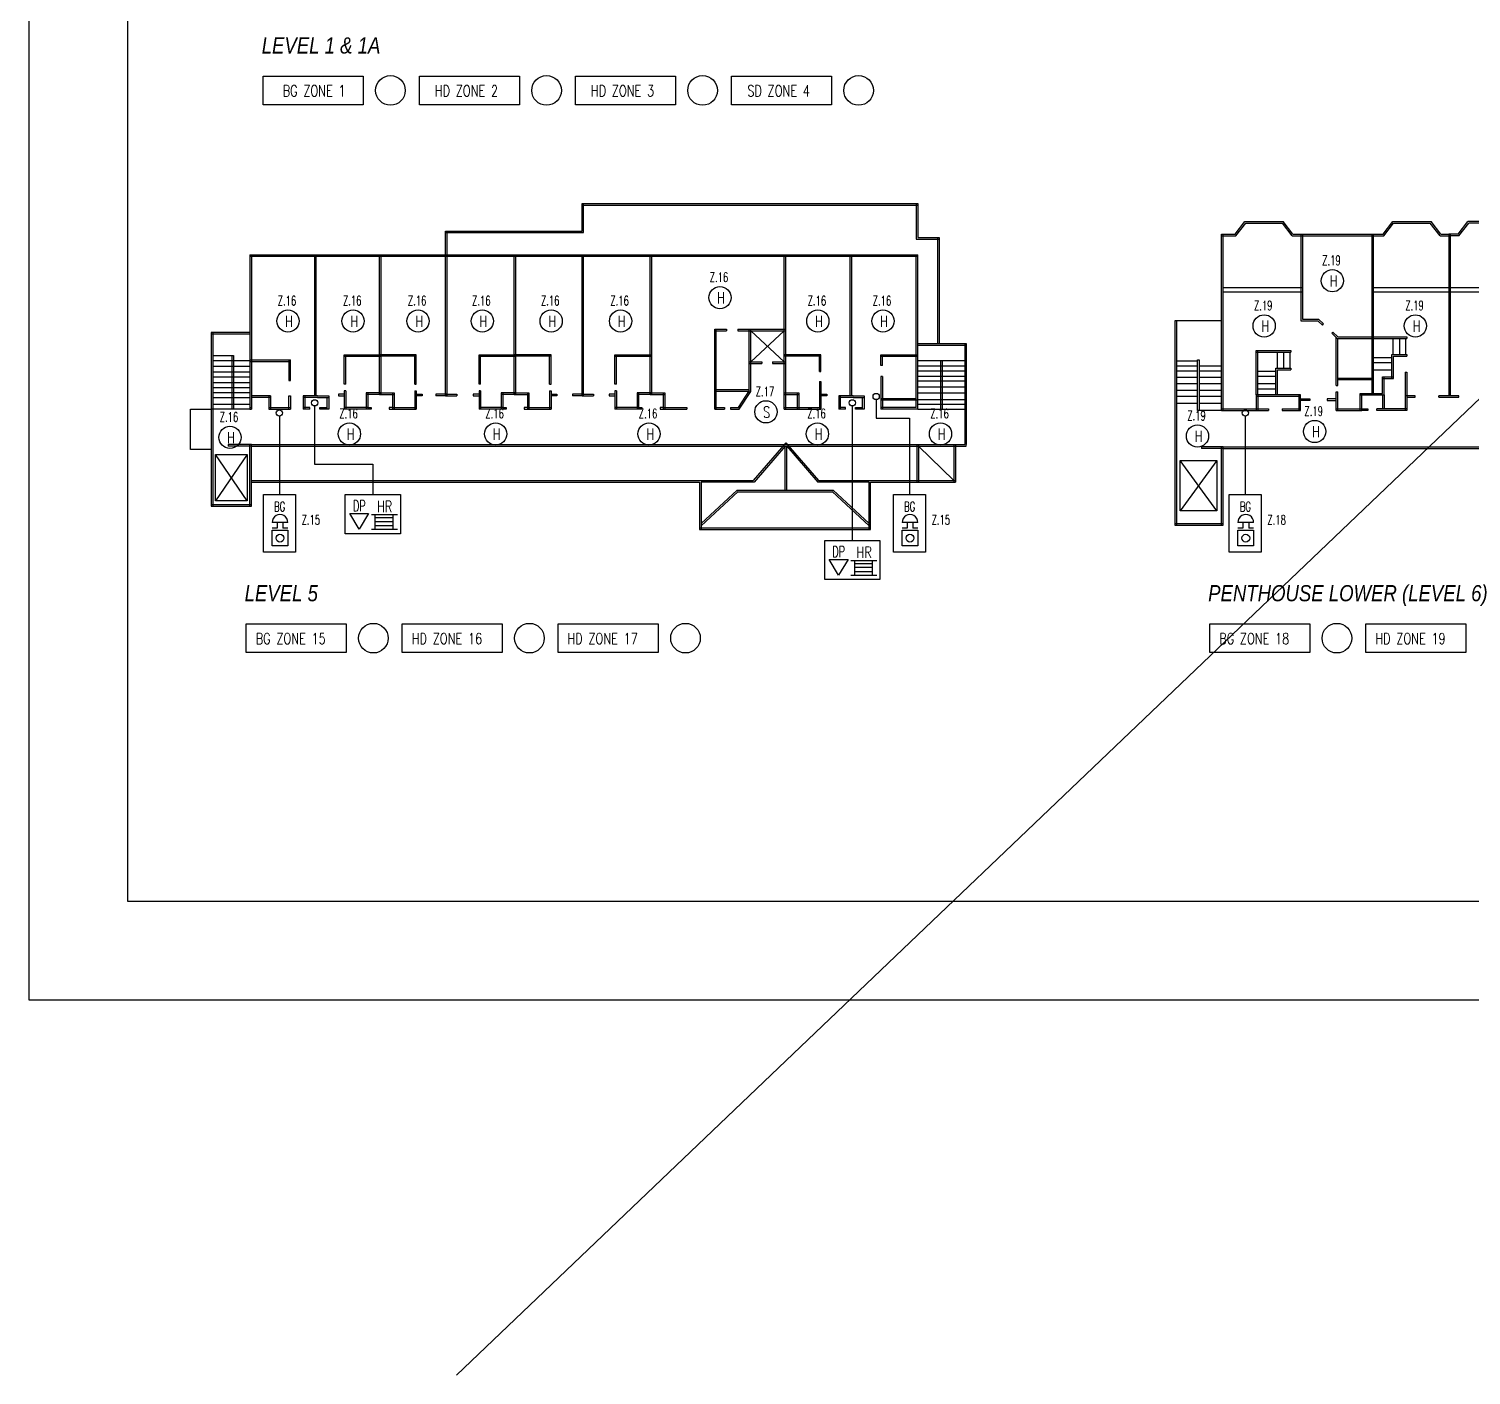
# Model space of a CAD drawing. Extents: x -3977 to 6343, y -1567 to 1206.
# Drawn here: x -3268.2 to -2976.2, y -1567.3 to -1294.7 of the extents above; entities that cross this region are included whole.
import ezdxf

# ---------------------------------------------------------------- set-up
doc = ezdxf.new("R2010")
doc.units = 0
doc.layers.get('0').update_dxf_attribs({"linetype": 'CONTINUOUS'})
for name, color, linetype in [('BUILD', 8, 'CONTINUOUS'), ('FAPOINT', 1, 'CONTINUOUS'), ('FF_GRID_LINE', 8, 'CONTINUOUS'), ('MIMIC_SIZE', 7, 'CONTINUOUS'), ('TEXT', 8, 'CONTINUOUS')]:
    doc.layers.add(name, color=color, linetype=linetype)
doc.styles.add('ARIAL_NARROW_ITALIC', font='ARIALNI.TTF')
doc.styles.add('BADAI', font='romans.shx', dxfattribs={"width": 0.65})
doc.styles.add('PLOT02__REVB$0$NARROW', font='SIMPLEX', dxfattribs={"width": 0.75})

# ---------------------------------------------------------------- blocks, each defined once
blk = doc.blocks.new('D-433-1_MIMIC_SIZE_900_X_1')
at = {"layer": 'MIMIC_SIZE'}
for points in [[(3.62, 53.07), (868.62, 53.07), (868.62, 478.07), (3.62, 478.07)], [(23.62, 73.07), (848.62, 73.07), (848.62, 458.07), (23.62, 458.07)]]:
    blk.add_lwpolyline(points, close=True, dxfattribs=at)

msp = doc.modelspace()

# ---------------------------------------------------------------- linework, layer by layer
at = {"color": 1}
for p, q in [((-3203.258, -1392.868, 16734.629), (-3199.44, -1392.857, 16734.629)), ((-3201.352, -1396.044, 16734.629), (-3203.258, -1392.868, 16734.629)), ((-3199.44, -1392.857, 16734.629), (-3201.352, -1396.044, 16734.629)), ((-3217.982, -1395.846, 16734.629), (-3218.977, -1395.845, 16734.629)), ((-3215.794, -1394.655, 16734.629), (-3218.975, -1394.652, 16734.629)), ((-3217.981, -1394.653, 16734.629), (-3217.982, -1395.846, 16734.629)), ((-3216.788, -1394.654, 16734.629), (-3216.789, -1395.847, 16734.629)), ((-3215.795, -1395.849, 16734.629), (-3216.789, -1395.847, 16734.629)), ((-3090.406, -1395.846, 16734.629), (-3091.401, -1395.845, 16734.629)), ((-3088.218, -1394.655, 16734.629), (-3091.399, -1394.652, 16734.629)), ((-3090.405, -1394.653, 16734.629), (-3090.406, -1395.846, 16734.629)), ((-3089.212, -1394.654, 16734.629), (-3089.213, -1395.847, 16734.629)), ((-3088.219, -1395.849, 16734.629), (-3089.213, -1395.847, 16734.629)), ((-3022.402, -1395.846, 16734.629), (-3023.397, -1395.845, 16734.629)), ((-3020.214, -1394.655, 16734.629), (-3023.395, -1394.652, 16734.629)), ((-3022.401, -1394.653, 16734.629), (-3022.402, -1395.846, 16734.629)), ((-3021.208, -1394.654, 16734.629), (-3021.209, -1395.847, 16734.629)), ((-3020.215, -1395.849, 16734.629), (-3021.209, -1395.847, 16734.629)), ((-3218.98, -1399.424, 16734.629), (-3218.977, -1396.243, 16734.629)), ((-3218.977, -1396.243, 16734.629), (-3215.795, -1396.246, 16734.629)), ((-3215.795, -1396.246, 16734.629), (-3215.799, -1399.428, 16734.629)), ((-3091.404, -1399.424, 16734.629), (-3091.401, -1396.243, 16734.629)), ((-3091.401, -1396.243, 16734.629), (-3088.219, -1396.246, 16734.629)), ((-3088.219, -1396.246, 16734.629), (-3088.223, -1399.428, 16734.629)), ((-3023.4, -1399.424, 16734.629), (-3023.397, -1396.243, 16734.629)), ((-3023.397, -1396.243, 16734.629), (-3020.215, -1396.246, 16734.629)), ((-3020.215, -1396.246, 16734.629), (-3020.219, -1399.428, 16734.629)), ((-3106.163, -1402.143, 16734.629), (-3102.346, -1402.132, 16734.629)), ((-3104.258, -1405.319, 16734.629), (-3106.163, -1402.143, 16734.629)), ((-3102.346, -1402.132, 16734.629), (-3104.258, -1405.319, 16734.629))]:
    msp.add_line(p, q, dxfattribs=at)
at = {"color": 7, "linetype": 'BYBLOCK'}
for points in [[(-3220.762, -1304.31), (-3200.513, -1304.31), (-3200.513, -1310.096), (-3220.762, -1310.096)], [(-3189.161, -1304.31), (-3168.911, -1304.31), (-3168.911, -1310.096), (-3189.161, -1310.096)], [(-3157.56, -1304.31), (-3137.31, -1304.31), (-3137.31, -1310.096), (-3157.56, -1310.096)], [(-3125.959, -1304.31), (-3105.709, -1304.31), (-3105.709, -1310.096), (-3125.959, -1310.096)], [(-3224.226, -1415.195), (-3203.976, -1415.195), (-3203.976, -1420.982), (-3224.226, -1420.982)], [(-3192.625, -1415.195), (-3172.375, -1415.195), (-3172.375, -1420.982), (-3192.625, -1420.982)], [(-3161.023, -1415.195), (-3140.774, -1415.195), (-3140.774, -1420.982), (-3161.023, -1420.982)], [(-3029.107, -1415.195), (-3008.858, -1415.195), (-3008.858, -1420.982), (-3029.107, -1420.982)], [(-2997.506, -1415.195), (-2977.257, -1415.195), (-2977.257, -1420.982), (-2997.506, -1420.982)]]:
    msp.add_lwpolyline(points, close=True, dxfattribs=at)
at = {"color": 1}
for points in [[(-3220.735, -1389.023), (-3214.261, -1389.023), (-3214.261, -1400.664), (-3220.735, -1400.664)], [(-3204.172, -1389.023), (-3192.989, -1389.023), (-3192.989, -1396.944), (-3204.172, -1396.944)], [(-3093.159, -1389.023), (-3086.685, -1389.023), (-3086.685, -1400.664), (-3093.159, -1400.664)], [(-3025.155, -1389.023), (-3018.681, -1389.023), (-3018.681, -1400.664), (-3025.155, -1400.664)], [(-3107.078, -1398.298), (-3095.895, -1398.298), (-3095.895, -1406.219), (-3107.078, -1406.219)]]:
    msp.add_lwpolyline(points, close=True, dxfattribs=at)
at = {"color": 1, "linetype": 'BYBLOCK'}
for centre, radius in [((-3195.007, -1307.203), 3), ((-3163.406, -1307.203), 3), ((-3131.805, -1307.203), 3), ((-3100.204, -1307.203), 3), ((-3004.273, -1345.74), 2.25), ((-3128.284, -1349.145), 2.25), ((-3215.772, -1353.894), 2.25), ((-3202.58, -1353.894), 2.25), ((-3189.425, -1353.894), 2.25), ((-3176.414, -1353.894), 2.25), ((-3162.477, -1353.894), 2.25), ((-3148.415, -1353.894), 2.25), ((-3108.468, -1353.894), 2.25), ((-3095.276, -1353.894), 2.25), ((-3018.084, -1354.875), 2.25), ((-2987.461, -1354.875), 2.25), ((-3096.661, -1369.169), 0.63), ((-3217.498, -1372.496), 0.63), ((-3210.367, -1370.45), 0.63), ((-3118.986, -1372.277), 2.25), ((-3101.486, -1370.45), 0.63), ((-3021.918, -1372.496), 0.63), ((-3227.516, -1377.443), 2.25), ((-3203.317, -1376.739), 2.25), ((-3173.72, -1376.739), 2.25), ((-3142.658, -1376.739), 2.25), ((-3108.548, -1376.739), 2.25), ((-3083.63, -1376.739), 2.25), ((-3031.593, -1377.17), 2.25), ((-3007.857, -1376.247), 2.25), ((-3198.471, -1418.088), 3), ((-3166.869, -1418.088), 3), ((-3135.268, -1418.088), 3), ((-3003.352, -1418.088), 3)]:
    msp.add_circle(centre, radius, dxfattribs=at)
at = {"color": 1}
for centre in [(-3217.388, -1397.835, 16734.629), (-3089.812, -1397.835, 16734.629), (-3021.808, -1397.835, 16734.629)]:
    msp.add_circle(centre, 0.795, dxfattribs=at)
for centre in [(-3217.384, -1394.654, 16734.629), (-3089.808, -1394.654, 16734.629), (-3021.804, -1394.654, 16734.629)]:
    msp.add_arc(centre, 1.591, 359.93967, 179.93967, dxfattribs=at)
at = {"layer": 'FAPOINT', "color": 1, "linetype": 'BYBLOCK'}
for p, q in [((-3198.87, -1393.078, 16734.629), (-3193.612, -1393.078, 16734.629)), ((-3198.087, -1396.048, 16734.629), (-3198.087, -1393.078, 16734.629)), ((-3194.462, -1396.048, 16734.629), (-3194.462, -1393.078, 16734.629)), ((-3198.87, -1396.048, 16734.629), (-3193.612, -1396.048, 16734.629)), ((-3198.087, -1393.687, 16734.629), (-3194.462, -1393.687, 16734.629)), ((-3198.087, -1394.454, 16734.629), (-3194.462, -1394.454, 16734.629)), ((-3198.087, -1395.282, 16734.629), (-3194.462, -1395.282, 16734.629)), ((-3101.775, -1402.353, 16734.629), (-3096.517, -1402.353, 16734.629)), ((-3100.993, -1405.323, 16734.629), (-3100.993, -1402.353, 16734.629)), ((-3100.993, -1402.962, 16734.629), (-3097.367, -1402.962, 16734.629)), ((-3100.993, -1403.729, 16734.629), (-3097.367, -1403.729, 16734.629)), ((-3100.993, -1404.557, 16734.629), (-3097.367, -1404.557, 16734.629)), ((-3097.367, -1405.323, 16734.629), (-3097.367, -1402.353, 16734.629)), ((-3101.775, -1405.323, 16734.629), (-3096.517, -1405.323, 16734.629))]:
    msp.add_line(p, q, dxfattribs=at)
at = {"layer": 'FF_GRID_LINE', "color": 1}
for p, q in [((-3215.799, -1399.428, 16734.629), (-3218.98, -1399.424, 16734.629)), ((-3088.223, -1399.428, 16734.629), (-3091.404, -1399.424, 16734.629)), ((-3020.219, -1399.428, 16734.629), (-3023.4, -1399.424, 16734.629))]:
    msp.add_line(p, q, dxfattribs=at)
at = {"layer": 'MIMIC_SIZE', "color": 1}
for p, q in [((-2537.734, -952.855), (-3181.641, -1567.27)), ((-3096.661, -1369.799), (-3096.661, -1373.536)), ((-3210.367, -1371.08), (-3210.367, -1382.84)), ((-3101.486, -1371.08), (-3101.486, -1398.298)), ((-3217.498, -1373.126), (-3217.498, -1389.023)), ((-3096.661, -1373.536), (-3089.922, -1373.536)), ((-3089.922, -1373.536), (-3089.922, -1389.023)), ((-3021.918, -1373.126), (-3021.918, -1389.023)), ((-3210.367, -1382.84), (-3198.581, -1382.84)), ((-3198.581, -1382.84), (-3198.581, -1389.023))]:
    msp.add_line(p, q, dxfattribs=at)
at = {"layer": 'MIMIC_SIZE', "color": 0, "linetype": 'BYBLOCK'}
for p, q in [((-3156.223, -1335.669), (-3156.223, -1330.086)), ((-3156.223, -1330.086), (-3088.225, -1330.086)), ((-3156.223, -1330.411), (-3088.225, -1330.411)), ((-3155.899, -1335.994), (-3155.899, -1330.086)), ((-3088.55, -1330.086), (-3088.55, -1337.302)), ((-3088.225, -1330.086), (-3088.225, -1336.977)), ((-3023.968, -1336.33), (-3021.971, -1333.74)), ((-3023.809, -1336.655), (-3021.811, -1334.065)), ((-3021.971, -1333.74), (-3014.245, -1333.74)), ((-3021.811, -1334.065), (-3014.404, -1334.065)), ((-3012.407, -1336.655), (-3014.404, -1334.065)), ((-3012.247, -1336.33), (-3014.245, -1333.74)), ((-2994.02, -1336.33), (-2992.022, -1333.74)), ((-2993.86, -1336.655), (-2991.863, -1334.065)), ((-2992.022, -1333.74), (-2984.296, -1333.74)), ((-2991.863, -1334.065), (-2984.456, -1334.065)), ((-2982.458, -1336.655), (-2984.456, -1334.065)), ((-2982.299, -1336.33), (-2984.296, -1333.74)), ((-2978.82, -1336.33), (-2976.823, -1333.74)), ((-2978.66, -1336.655), (-2976.663, -1334.065)), ((-2969.097, -1333.74), (-2976.823, -1333.74)), ((-2969.256, -1334.065), (-2976.663, -1334.065)), ((-3183.882, -1340.463), (-3183.882, -1335.669)), ((-3183.882, -1335.669), (-3156.223, -1335.669)), ((-3183.882, -1335.994), (-3155.899, -1335.994)), ((-3183.557, -1340.463), (-3183.557, -1335.669)), ((-3088.55, -1337.302), (-3083.89, -1337.302)), ((-3088.225, -1336.977), (-3083.89, -1336.977)), ((-3084.215, -1336.977), (-3084.215, -1358.426)), ((-3083.89, -1336.977), (-3083.89, -1358.426)), ((-3026.713, -1371.99), (-3026.713, -1336.33)), ((-3026.713, -1336.33), (-3023.968, -1336.33)), ((-3026.713, -1336.655), (-3023.809, -1336.655)), ((-3026.388, -1371.99), (-3026.388, -1336.33)), ((-3012.407, -1336.655), (-3010.346, -1336.655)), ((-3012.247, -1336.33), (-3010.346, -1336.33)), ((-3010.671, -1336.33), (-3010.671, -1353.835)), ((-3010.346, -1336.33), (-3010.346, -1353.511)), ((-3010.346, -1336.33), (-2994.02, -1336.33)), ((-3010.346, -1336.655), (-2993.86, -1336.655)), ((-2996.246, -1368.859), (-2996.246, -1336.33)), ((-2995.921, -1368.859), (-2995.921, -1336.33)), ((-2982.458, -1336.655), (-2980.397, -1336.655)), ((-2982.299, -1336.33), (-2980.397, -1336.33)), ((-2980.722, -1336.33), (-2980.722, -1369.007)), ((-2978.82, -1336.33), (-2980.722, -1336.33)), ((-2978.66, -1336.655), (-2980.722, -1336.655)), ((-2980.397, -1336.33), (-2980.397, -1369.007)), ((-3223.508, -1340.463), (-3223.508, -1371.727)), ((-3223.508, -1340.463), (-3088.225, -1340.463)), ((-3223.183, -1340.463), (-3223.183, -1371.727)), ((-3210.42, -1340.463), (-3210.42, -1369.062)), ((-3210.095, -1340.463), (-3210.095, -1369.062)), ((-3197.248, -1368.74), (-3197.248, -1340.463)), ((-3196.923, -1368.74), (-3196.923, -1340.463)), ((-3183.882, -1369.01), (-3183.882, -1340.463)), ((-3183.557, -1369.01), (-3183.557, -1340.463)), ((-3169.933, -1368.74), (-3169.933, -1340.463)), ((-3169.608, -1368.74), (-3169.608, -1340.463)), ((-3156.223, -1369.01), (-3156.223, -1340.463)), ((-3155.899, -1369.01), (-3155.899, -1340.463)), ((-3142.431, -1368.74), (-3142.431, -1340.463)), ((-3142.106, -1368.74), (-3142.106, -1340.463)), ((-3115.299, -1371.727), (-3115.299, -1340.463)), ((-3114.974, -1371.727), (-3114.974, -1340.463)), ((-3101.975, -1340.463), (-3101.975, -1369.062)), ((-3101.65, -1340.463), (-3101.65, -1369.062)), ((-3088.55, -1371.402), (-3088.55, -1340.463)), ((-3088.225, -1371.727), (-3088.225, -1340.463)), ((-3223.508, -1340.788), (-3088.225, -1340.788)), ((-3026.388, -1347.09), (-3010.346, -1347.09)), ((-3026.388, -1347.999), (-3010.346, -1347.999)), ((-2996.246, -1347.09), (-2933.824, -1347.09)), ((-2996.246, -1347.999), (-2933.824, -1347.999)), ((-3026.713, -1353.871), (-3036.168, -1353.871)), ((-3036.168, -1353.871), (-3036.168, -1395.231)), ((-3035.843, -1353.871), (-3035.843, -1395.231)), ((-3010.671, -1353.835), (-3007.206, -1353.835)), ((-3010.346, -1353.511), (-3007.073, -1353.511)), ((-3007.206, -1353.835), (-3006.301, -1354.721)), ((-3007.073, -1353.511), (-3006.073, -1354.489)), ((-3006.301, -1354.721), (-3006.073, -1354.489)), ((-3223.508, -1356.224), (-3231.286, -1356.224)), ((-3231.286, -1356.224), (-3231.286, -1371.727)), ((-3223.508, -1356.549), (-3231.286, -1356.549)), ((-3230.961, -1356.224), (-3230.961, -1371.727)), ((-3129.348, -1371.727), (-3129.348, -1355.566)), ((-3129.348, -1355.566), (-3126.996, -1355.566)), ((-3129.348, -1355.891), (-3126.996, -1355.891)), ((-3129.023, -1371.727), (-3129.023, -1355.566)), ((-3129.023, -1368.74), (-3129.023, -1355.566)), ((-3126.996, -1355.566), (-3126.996, -1355.891)), ((-3124.665, -1355.566), (-3114.974, -1355.566)), ((-3124.665, -1355.566), (-3124.665, -1355.891)), ((-3124.665, -1355.891), (-3114.974, -1355.891)), ((-3122.372, -1368.633), (-3122.372, -1355.566)), ((-3122.047, -1368.129), (-3122.047, -1355.566)), ((-3115.299, -1355.891), (-3122.047, -1362.153)), ((-3115.299, -1362.155), (-3122.047, -1355.891)), ((-3004.384, -1356.365), (-3004.156, -1356.132)), ((-3003.289, -1357.435), (-3004.384, -1356.365)), ((-3003.157, -1357.111), (-3004.156, -1356.132)), ((-3003.481, -1366.94), (-3003.481, -1357.247)), ((-3003.289, -1357.435), (-2996.246, -1357.435)), ((-3003.157, -1357.111), (-2996.246, -1357.111)), ((-3003.157, -1366.94), (-3003.157, -1357.435)), ((-2996.246, -1357.111), (-2989.202, -1357.111)), ((-2996.246, -1357.435), (-2989.202, -1357.435)), ((-2995.921, -1366.067), (-2995.921, -1357.111)), ((-2992.008, -1357.435), (-2992.008, -1360.684)), ((-2990.696, -1357.435), (-2990.696, -1360.684)), ((-2989.438, -1357.435), (-2989.438, -1360.684)), ((-2989.202, -1357.111), (-2989.202, -1357.435)), ((-3230.961, -1360.856), (-3226.779, -1360.856)), ((-3227.104, -1360.856), (-3227.104, -1371.727)), ((-3226.779, -1360.856), (-3226.779, -1371.727)), ((-3204.391, -1366.647), (-3204.391, -1360.708)), ((-3204.391, -1360.708), (-3196.923, -1360.708)), ((-3204.391, -1361.033), (-3196.923, -1361.033)), ((-3204.066, -1366.647), (-3204.066, -1360.708)), ((-3189.78, -1360.708), (-3197.248, -1360.708)), ((-3189.78, -1361.033), (-3197.248, -1361.033)), ((-3190.105, -1366.647), (-3190.105, -1360.708)), ((-3189.78, -1366.647), (-3189.78, -1360.708)), ((-3177.076, -1366.647), (-3177.076, -1360.708)), ((-3177.076, -1360.708), (-3169.608, -1360.708)), ((-3177.076, -1361.033), (-3169.608, -1361.033)), ((-3176.751, -1366.647), (-3176.751, -1360.708)), ((-3162.465, -1360.708), (-3169.933, -1360.708)), ((-3162.465, -1361.033), (-3169.933, -1361.033)), ((-3162.79, -1366.647), (-3162.79, -1360.708)), ((-3162.465, -1366.647), (-3162.465, -1360.708)), ((-3149.574, -1366.647), (-3149.574, -1360.708)), ((-3149.574, -1360.708), (-3142.106, -1360.708)), ((-3149.574, -1361.033), (-3142.106, -1361.033)), ((-3149.249, -1366.647), (-3149.249, -1360.708)), ((-3107.831, -1360.708), (-3115.299, -1360.708)), ((-3107.831, -1361.033), (-3115.299, -1361.033)), ((-3108.156, -1364.085), (-3108.156, -1360.708)), ((-3107.831, -1364.085), (-3107.831, -1360.708)), ((-3095.693, -1362.897), (-3095.693, -1360.708)), ((-3095.693, -1360.708), (-3088.225, -1360.708)), ((-3095.693, -1361.033), (-3088.225, -1361.033)), ((-3095.369, -1362.897), (-3095.369, -1360.708)), ((-3088.225, -1358.426), (-3078.406, -1358.426)), ((-3088.225, -1358.751), (-3078.406, -1358.751)), ((-3078.731, -1358.426), (-3078.731, -1378.9)), ((-3078.406, -1358.426), (-3078.406, -1378.9)), ((-3019.716, -1368.825), (-3019.716, -1359.868)), ((-3019.716, -1359.868), (-3012.672, -1359.868)), ((-3019.716, -1360.193), (-3012.672, -1360.193)), ((-3019.391, -1368.825), (-3019.391, -1359.868)), ((-3015.478, -1360.193), (-3015.478, -1363.442)), ((-3014.166, -1360.193), (-3014.166, -1363.442)), ((-3012.908, -1360.193), (-3012.908, -1363.442)), ((-3012.672, -1359.868), (-3012.672, -1360.193)), ((-2992.24, -1360.684), (-2989.202, -1360.684)), ((-2992.24, -1365.521), (-2992.24, -1360.684)), ((-2991.915, -1361.009), (-2989.202, -1361.009)), ((-2991.915, -1365.521), (-2991.915, -1361.009)), ((-2989.202, -1360.684), (-2989.202, -1361.009)), ((-3230.961, -1361.907), (-3223.508, -1361.907)), ((-3230.961, -1363.004), (-3223.508, -1363.004)), ((-3223.508, -1361.773), (-3215.277, -1361.773)), ((-3223.508, -1362.098), (-3215.277, -1362.098)), ((-3215.602, -1361.773), (-3215.602, -1365.907)), ((-3215.277, -1365.907), (-3215.277, -1361.773)), ((-3122.372, -1362.155), (-3119.82, -1362.155)), ((-3122.372, -1362.48), (-3119.82, -1362.48)), ((-3119.82, -1362.155), (-3119.82, -1362.48)), ((-3117.655, -1362.155), (-3114.974, -1362.155)), ((-3117.655, -1362.155), (-3117.655, -1362.48)), ((-3117.655, -1362.48), (-3114.974, -1362.48)), ((-3095.369, -1362.897), (-3095.693, -1362.897)), ((-3088.225, -1361.895), (-3078.406, -1361.895)), ((-3088.225, -1362.928), (-3078.406, -1362.928)), ((-3088.225, -1363.96), (-3078.406, -1363.96)), ((-3083.641, -1361.895), (-3083.641, -1371.727)), ((-3083.316, -1361.895), (-3083.316, -1371.727)), ((-3035.843, -1361.944), (-3031.566, -1361.944)), ((-3035.843, -1362.946), (-3031.566, -1362.946)), ((-3031.566, -1371.99), (-3031.566, -1361.729)), ((-3031.566, -1361.729), (-3031.241, -1361.729)), ((-3031.241, -1361.729), (-3031.241, -1371.99)), ((-3031.241, -1362.946), (-3026.713, -1362.946)), ((-3015.709, -1363.442), (-3012.672, -1363.442)), ((-3015.709, -1368.825), (-3015.709, -1363.442)), ((-3015.385, -1363.766), (-3012.672, -1363.766)), ((-3015.385, -1368.825), (-3015.385, -1363.766)), ((-3012.672, -1363.442), (-3012.672, -1363.766)), ((-2992.24, -1361.325), (-2995.921, -1361.325)), ((-2992.24, -1362.367), (-2995.921, -1362.367)), ((-2992.24, -1363.817), (-2995.921, -1363.817)), ((-3230.961, -1364.169), (-3223.508, -1364.169)), ((-3230.961, -1365.197), (-3223.508, -1365.197)), ((-3230.961, -1366.316), (-3223.508, -1366.316)), ((-3215.602, -1365.907), (-3215.277, -1365.907)), ((-3204.066, -1366.647), (-3204.391, -1366.647)), ((-3190.105, -1366.647), (-3189.78, -1366.647)), ((-3176.751, -1366.647), (-3177.076, -1366.647)), ((-3162.79, -1366.647), (-3162.465, -1366.647)), ((-3149.249, -1366.647), (-3149.574, -1366.647)), ((-3108.156, -1364.085), (-3107.831, -1364.085)), ((-3108.156, -1366.154), (-3108.156, -1371.727)), ((-3108.156, -1366.154), (-3107.831, -1366.154)), ((-3107.831, -1366.154), (-3107.831, -1371.727)), ((-3095.693, -1365.093), (-3095.693, -1371.727)), ((-3095.369, -1365.093), (-3095.693, -1365.093)), ((-3095.369, -1365.093), (-3095.369, -1371.727)), ((-3088.225, -1365.083), (-3078.406, -1365.083)), ((-3088.225, -1366.025), (-3078.406, -1366.025)), ((-3035.843, -1363.993), (-3031.566, -1363.993)), ((-3035.843, -1365.22), (-3031.566, -1365.22)), ((-3035.843, -1366.561), (-3031.566, -1366.561)), ((-3031.241, -1363.993), (-3026.713, -1363.993)), ((-3031.241, -1365.22), (-3026.713, -1365.22)), ((-3031.241, -1366.561), (-3026.713, -1366.561)), ((-3015.709, -1364.083), (-3019.391, -1364.083)), ((-3015.709, -1365.125), (-3019.391, -1365.125)), ((-3015.709, -1366.575), (-3019.391, -1366.575)), ((-3003.157, -1365.427), (-2996.246, -1365.427)), ((-3003.157, -1365.752), (-2996.246, -1365.752)), ((-2994.14, -1368.534), (-2994.14, -1365.196)), ((-2994.14, -1365.196), (-2991.915, -1365.196)), ((-2994.14, -1365.521), (-2991.915, -1365.521)), ((-2993.815, -1368.859), (-2993.815, -1365.196)), ((-2989.527, -1364.236), (-2989.527, -1371.99)), ((-2989.527, -1364.236), (-2989.202, -1364.236)), ((-2989.202, -1364.236), (-2989.202, -1371.99)), ((-3230.961, -1367.344), (-3223.508, -1367.344)), ((-3230.961, -1368.326), (-3223.508, -1368.326)), ((-3230.961, -1369.377), (-3223.508, -1369.377)), ((-3219.311, -1369.062), (-3223.183, -1369.062)), ((-3219.311, -1369.387), (-3223.183, -1369.387)), ((-3219.636, -1369.062), (-3219.636, -1371.727)), ((-3219.311, -1369.062), (-3219.311, -1371.727)), ((-3215.602, -1371.727), (-3215.602, -1369.062)), ((-3215.602, -1369.062), (-3215.277, -1369.062)), ((-3215.277, -1369.062), (-3215.277, -1371.727)), ((-3209.772, -1369.062), (-3212.689, -1369.062)), ((-3212.689, -1369.062), (-3212.689, -1371.727)), ((-3209.772, -1369.387), (-3212.689, -1369.387)), ((-3212.364, -1369.062), (-3212.364, -1371.727)), ((-3209.772, -1369.062), (-3207.51, -1369.062)), ((-3209.772, -1369.387), (-3207.51, -1369.387)), ((-3207.835, -1371.727), (-3207.835, -1369.387)), ((-3207.51, -1369.062), (-3207.51, -1371.727)), ((-3204.391, -1368.686), (-3205.548, -1368.686)), ((-3205.548, -1368.686), (-3205.548, -1369.01)), ((-3205.548, -1369.01), (-3204.391, -1369.01)), ((-3204.391, -1367.994), (-3204.391, -1371.727)), ((-3204.066, -1367.994), (-3204.391, -1367.994)), ((-3204.066, -1367.994), (-3204.066, -1371.727)), ((-3196.923, -1368.415), (-3199.898, -1368.415)), ((-3199.898, -1368.415), (-3199.898, -1371.727)), ((-3196.923, -1368.74), (-3199.898, -1368.74)), ((-3199.573, -1368.415), (-3199.573, -1371.727)), ((-3197.248, -1368.415), (-3194.273, -1368.415)), ((-3197.248, -1368.74), (-3194.273, -1368.74)), ((-3194.598, -1368.415), (-3194.598, -1371.727)), ((-3194.273, -1368.415), (-3194.273, -1371.727)), ((-3190.105, -1367.994), (-3190.105, -1371.727)), ((-3190.105, -1367.994), (-3189.78, -1367.994)), ((-3189.78, -1367.994), (-3189.78, -1371.727)), ((-3189.78, -1368.686), (-3188.623, -1368.686)), ((-3188.623, -1369.01), (-3189.78, -1369.01)), ((-3188.623, -1368.686), (-3188.623, -1369.01)), ((-3183.557, -1368.686), (-3185.816, -1368.686)), ((-3185.816, -1368.686), (-3185.816, -1369.01)), ((-3183.557, -1369.01), (-3185.816, -1369.01)), ((-3183.882, -1368.686), (-3181.54, -1368.686)), ((-3183.882, -1369.01), (-3181.54, -1369.01)), ((-3181.54, -1368.686), (-3181.54, -1369.01)), ((-3177.076, -1368.686), (-3178.233, -1368.686)), ((-3178.233, -1368.686), (-3178.233, -1369.01)), ((-3178.233, -1369.01), (-3177.076, -1369.01)), ((-3177.076, -1367.994), (-3177.076, -1371.727)), ((-3176.751, -1367.994), (-3177.076, -1367.994)), ((-3176.751, -1367.994), (-3176.751, -1371.727)), ((-3169.608, -1368.415), (-3172.583, -1368.415)), ((-3172.583, -1368.415), (-3172.583, -1371.727)), ((-3169.608, -1368.74), (-3172.583, -1368.74)), ((-3172.258, -1368.415), (-3172.258, -1371.727)), ((-3169.933, -1368.415), (-3166.958, -1368.415)), ((-3169.933, -1368.74), (-3166.958, -1368.74)), ((-3167.283, -1368.415), (-3167.283, -1371.727)), ((-3166.958, -1368.415), (-3166.958, -1371.727)), ((-3162.79, -1367.994), (-3162.79, -1371.727)), ((-3162.79, -1367.994), (-3162.465, -1367.994)), ((-3162.465, -1367.994), (-3162.465, -1371.727)), ((-3162.465, -1368.686), (-3161.308, -1368.686)), ((-3161.308, -1369.01), (-3162.465, -1369.01)), ((-3161.308, -1368.686), (-3161.308, -1369.01)), ((-3155.899, -1368.686), (-3158.157, -1368.686)), ((-3158.157, -1368.686), (-3158.157, -1369.01)), ((-3155.899, -1369.01), (-3158.157, -1369.01)), ((-3156.223, -1368.686), (-3153.881, -1368.686)), ((-3156.223, -1369.01), (-3153.881, -1369.01)), ((-3153.881, -1368.686), (-3153.881, -1369.01)), ((-3149.574, -1368.686), (-3150.731, -1368.686)), ((-3150.731, -1368.686), (-3150.731, -1369.01)), ((-3150.731, -1369.01), (-3149.574, -1369.01)), ((-3149.574, -1367.994), (-3149.574, -1371.727)), ((-3149.249, -1367.994), (-3149.574, -1367.994)), ((-3149.249, -1367.994), (-3149.249, -1371.727)), ((-3142.106, -1368.415), (-3145.081, -1368.415)), ((-3145.081, -1368.415), (-3145.081, -1371.727)), ((-3142.106, -1368.74), (-3145.081, -1368.74)), ((-3144.756, -1368.415), (-3144.756, -1371.727)), ((-3142.431, -1368.415), (-3139.456, -1368.415)), ((-3142.431, -1368.74), (-3139.456, -1368.74)), ((-3139.781, -1368.415), (-3139.781, -1371.727)), ((-3139.456, -1368.415), (-3139.456, -1371.727)), ((-3129.023, -1367.768), (-3122.372, -1367.768)), ((-3129.023, -1368.092), (-3122.372, -1368.092)), ((-3124.541, -1371.402), (-3122.32, -1367.953)), ((-3124.364, -1371.727), (-3122.047, -1368.129)), ((-3115.299, -1368.415), (-3112.324, -1368.415)), ((-3115.299, -1368.74), (-3112.324, -1368.74)), ((-3112.649, -1368.415), (-3112.649, -1371.727)), ((-3112.324, -1368.415), (-3112.324, -1371.727)), ((-3107.831, -1368.686), (-3106.674, -1368.686)), ((-3106.674, -1369.01), (-3107.831, -1369.01)), ((-3106.674, -1368.686), (-3106.674, -1369.01)), ((-3101.326, -1369.062), (-3104.243, -1369.062)), ((-3104.243, -1369.062), (-3104.243, -1371.727)), ((-3101.326, -1369.387), (-3104.243, -1369.387)), ((-3103.918, -1369.062), (-3103.918, -1371.727)), ((-3101.326, -1369.062), (-3099.065, -1369.062)), ((-3101.326, -1369.387), (-3099.065, -1369.387)), ((-3099.39, -1371.727), (-3099.39, -1369.387)), ((-3099.065, -1369.062), (-3099.065, -1371.727)), ((-3088.55, -1369.605), (-3095.693, -1369.605)), ((-3088.225, -1367.237), (-3078.406, -1367.237)), ((-3088.225, -1368.45), (-3078.406, -1368.45)), ((-3088.225, -1369.752), (-3078.406, -1369.752)), ((-3035.843, -1367.873), (-3031.566, -1367.873)), ((-3035.843, -1369.101), (-3031.566, -1369.101)), ((-3031.241, -1367.873), (-3026.713, -1367.873)), ((-3031.241, -1369.101), (-3026.713, -1369.101)), ((-3010.694, -1368.825), (-3019.716, -1368.825)), ((-3019.716, -1368.825), (-3019.716, -1371.99)), ((-3010.694, -1369.15), (-3019.716, -1369.15)), ((-3015.709, -1367.673), (-3019.391, -1367.673)), ((-3019.391, -1368.825), (-3019.391, -1371.99)), ((-3011.019, -1371.99), (-3011.019, -1368.825)), ((-3010.694, -1371.99), (-3010.694, -1368.825)), ((-3010.694, -1369.64), (-3008.816, -1369.64)), ((-3008.816, -1369.64), (-3008.816, -1369.965)), ((-3003.481, -1369.64), (-3005.36, -1369.64)), ((-3005.36, -1369.64), (-3005.36, -1369.965)), ((-3003.481, -1366.94), (-3003.157, -1366.94)), ((-3003.481, -1371.99), (-3003.481, -1368.234)), ((-3003.481, -1368.234), (-3003.157, -1368.234)), ((-3003.157, -1371.99), (-3003.157, -1368.234)), ((-2998.649, -1371.99), (-2998.649, -1368.534)), ((-2998.649, -1368.534), (-2995.921, -1368.534)), ((-2998.649, -1368.859), (-2995.921, -1368.859)), ((-2998.324, -1371.99), (-2998.324, -1368.534)), ((-2995.921, -1368.534), (-2994.14, -1368.534)), ((-2995.921, -1368.859), (-2993.815, -1368.859)), ((-2994.14, -1368.859), (-2994.14, -1371.666)), ((-2993.815, -1368.859), (-2993.815, -1371.666)), ((-2987.487, -1369.007), (-2989.527, -1369.007)), ((-2989.202, -1369.332), (-2987.487, -1369.332)), ((-2987.487, -1369.332), (-2987.487, -1369.007)), ((-2978.678, -1369.007), (-2982.683, -1369.007)), ((-2982.683, -1369.332), (-2982.683, -1369.007)), ((-2982.683, -1369.332), (-2978.678, -1369.332)), ((-2978.678, -1369.332), (-2978.678, -1369.007)), ((-3235.487, -1379.9), (-3235.487, -1371.727)), ((-3235.487, -1371.727), (-3231.286, -1371.727)), ((-3223.508, -1371.727), (-3231.286, -1371.727)), ((-3231.286, -1371.727), (-3231.286, -1391.353)), ((-3230.961, -1370.725), (-3223.508, -1370.725)), ((-3230.961, -1371.727), (-3230.961, -1391.353)), ((-3223.508, -1371.402), (-3223.183, -1371.402)), ((-3223.508, -1371.727), (-3223.183, -1371.727)), ((-3219.636, -1371.402), (-3215.277, -1371.402)), ((-3219.636, -1371.727), (-3215.277, -1371.727)), ((-3211.321, -1371.402), (-3212.689, -1371.402)), ((-3211.321, -1371.727), (-3212.689, -1371.727)), ((-3211.321, -1371.727), (-3211.321, -1371.402)), ((-3209.299, -1371.727), (-3209.299, -1371.402)), ((-3209.299, -1371.402), (-3207.835, -1371.402)), ((-3207.835, -1371.727), (-3209.299, -1371.727)), ((-3207.51, -1371.727), (-3207.835, -1371.727)), ((-3199.573, -1371.402), (-3204.391, -1371.402)), ((-3199.573, -1371.727), (-3204.391, -1371.727)), ((-3199.573, -1371.402), (-3198.927, -1371.402)), ((-3198.927, -1371.727), (-3199.573, -1371.727)), ((-3198.927, -1371.402), (-3198.927, -1371.727)), ((-3194.598, -1371.402), (-3195.243, -1371.402)), ((-3195.243, -1371.402), (-3195.243, -1371.727)), ((-3195.243, -1371.727), (-3194.598, -1371.727)), ((-3194.598, -1371.402), (-3189.78, -1371.402)), ((-3194.598, -1371.727), (-3189.78, -1371.727)), ((-3172.258, -1371.402), (-3177.076, -1371.402)), ((-3172.258, -1371.727), (-3177.076, -1371.727)), ((-3172.258, -1371.402), (-3171.612, -1371.402)), ((-3171.612, -1371.727), (-3172.258, -1371.727)), ((-3171.612, -1371.402), (-3171.612, -1371.727)), ((-3167.283, -1371.402), (-3167.928, -1371.402)), ((-3167.928, -1371.402), (-3167.928, -1371.727)), ((-3167.928, -1371.727), (-3167.283, -1371.727)), ((-3167.283, -1371.402), (-3162.465, -1371.402)), ((-3167.283, -1371.727), (-3162.465, -1371.727)), ((-3144.756, -1371.402), (-3149.574, -1371.402)), ((-3144.756, -1371.727), (-3149.574, -1371.727)), ((-3144.756, -1371.402), (-3144.11, -1371.402)), ((-3144.11, -1371.727), (-3144.756, -1371.727)), ((-3144.11, -1371.402), (-3144.11, -1371.727)), ((-3139.781, -1371.402), (-3140.426, -1371.402)), ((-3140.426, -1371.402), (-3140.426, -1371.727)), ((-3140.426, -1371.727), (-3139.781, -1371.727)), ((-3139.781, -1371.402), (-3134.963, -1371.402)), ((-3139.781, -1371.727), (-3134.963, -1371.727)), ((-3134.963, -1371.402), (-3134.963, -1371.727)), ((-3129.348, -1371.402), (-3127.354, -1371.402)), ((-3129.348, -1371.727), (-3127.354, -1371.727)), ((-3127.354, -1371.402), (-3127.354, -1371.727)), ((-3126.158, -1371.402), (-3124.541, -1371.402)), ((-3126.158, -1371.402), (-3126.158, -1371.727)), ((-3126.158, -1371.727), (-3124.364, -1371.727)), ((-3115.299, -1371.402), (-3107.831, -1371.402)), ((-3115.299, -1371.727), (-3107.831, -1371.727)), ((-3112.649, -1371.402), (-3107.831, -1371.402)), ((-3102.876, -1371.402), (-3104.243, -1371.402)), ((-3102.876, -1371.727), (-3104.243, -1371.727)), ((-3102.876, -1371.727), (-3102.876, -1371.402)), ((-3100.854, -1371.727), (-3100.854, -1371.402)), ((-3100.854, -1371.402), (-3099.39, -1371.402)), ((-3099.39, -1371.727), (-3100.854, -1371.727)), ((-3099.065, -1371.727), (-3099.39, -1371.727)), ((-3088.225, -1369.93), (-3095.693, -1369.93)), ((-3088.55, -1371.402), (-3095.693, -1371.402)), ((-3088.225, -1371.727), (-3095.693, -1371.727)), ((-3088.225, -1370.694), (-3078.406, -1370.694)), ((-3088.225, -1371.727), (-3078.406, -1371.727)), ((-3035.843, -1370.541), (-3031.566, -1370.541)), ((-3026.713, -1371.99), (-3031.566, -1371.99)), ((-3031.241, -1370.541), (-3026.713, -1370.541)), ((-3026.713, -1371.666), (-3017.187, -1371.666)), ((-3026.713, -1371.99), (-3017.187, -1371.99)), ((-3017.187, -1371.666), (-3017.187, -1371.99)), ((-3014.419, -1371.666), (-3010.694, -1371.666)), ((-3014.419, -1371.666), (-3014.419, -1371.99)), ((-3014.419, -1371.99), (-3010.694, -1371.99)), ((-3008.816, -1369.965), (-3010.694, -1369.965)), ((-3005.36, -1369.965), (-3003.481, -1369.965)), ((-3003.481, -1371.666), (-2997.107, -1371.666)), ((-3003.481, -1371.99), (-2998.324, -1371.99)), ((-2997.107, -1371.99), (-2998.324, -1371.99)), ((-2997.107, -1371.666), (-2997.107, -1371.99)), ((-2989.202, -1371.666), (-2995.298, -1371.666)), ((-2995.298, -1371.99), (-2995.298, -1371.666)), ((-2989.202, -1371.99), (-2995.298, -1371.99)), ((-3114.923, -1378.542), (-3121.53, -1386.167)), ((-3114.923, -1378.542), (-3108.315, -1386.167)), ((-3231.286, -1379.9), (-3235.487, -1379.9)), ((-3224.007, -1380.91), (-3230.419, -1390.298)), ((-3224.007, -1390.298), (-3230.419, -1380.91)), ((-3223.183, -1378.9), (-3227.898, -1378.9)), ((-3227.898, -1378.9), (-3227.898, -1379.225)), ((-3223.183, -1379.225), (-3227.898, -1379.225)), ((-3223.508, -1391.353), (-3223.508, -1378.9)), ((-3223.183, -1391.353), (-3223.183, -1378.9)), ((-3223.183, -1378.9), (-3078.731, -1378.9)), ((-3223.183, -1379.225), (-3078.406, -1379.225)), ((-3115.085, -1379.225), (-3121.382, -1386.492)), ((-3115.085, -1388.144), (-3115.085, -1379.225)), ((-3114.76, -1388.144), (-3114.76, -1379.225)), ((-3114.76, -1379.225), (-3108.463, -1386.492)), ((-3088.403, -1378.9), (-3088.403, -1386.492)), ((-3088.078, -1378.9), (-3088.078, -1386.492)), ((-3080.904, -1386.167), (-3088.078, -1379.225)), ((-3080.904, -1378.9), (-3080.904, -1386.492)), ((-3080.579, -1378.9), (-3080.579, -1386.492)), ((-3078.406, -1379.225), (-3078.406, -1378.9)), ((-3026.388, -1379.355), (-3030.791, -1379.355)), ((-3030.791, -1379.355), (-3030.791, -1379.68)), ((-3026.388, -1379.68), (-3030.791, -1379.68)), ((-3026.713, -1395.231), (-3026.713, -1379.355)), ((-3026.388, -1395.231), (-3026.388, -1379.355)), ((-3026.388, -1379.355), (-2863.514, -1379.355)), ((-3026.388, -1379.68), (-2863.514, -1379.68)), ((-3027.672, -1382.101), (-3035.069, -1392.327)), ((-3027.672, -1392.327), (-3035.069, -1382.101)), ((-3223.183, -1386.167), (-3121.53, -1386.167)), ((-3223.183, -1386.492), (-3132.401, -1386.492)), ((-3132.401, -1386.492), (-3132.401, -1396.067)), ((-3132.076, -1386.492), (-3132.076, -1396.067)), ((-3121.382, -1386.492), (-3132.076, -1386.492)), ((-3098.094, -1386.492), (-3108.463, -1386.492)), ((-3108.315, -1386.167), (-3097.769, -1386.167)), ((-3098.094, -1396.067), (-3098.094, -1386.492)), ((-3097.769, -1386.167), (-3080.579, -1386.167)), ((-3097.769, -1396.067), (-3097.769, -1386.492)), ((-3097.769, -1386.492), (-3080.579, -1386.492)), ((-3132.076, -1394.877), (-3124.813, -1388.144)), ((-3132.076, -1395.32), (-3124.592, -1388.382)), ((-3124.813, -1388.144), (-3105.357, -1388.144)), ((-3124.813, -1388.469), (-3105.357, -1388.469)), ((-3098.094, -1395.32), (-3105.578, -1388.382)), ((-3098.094, -1394.877), (-3105.357, -1388.144)), ((-3231.286, -1391.028), (-3223.183, -1391.028)), ((-3231.286, -1391.353), (-3223.183, -1391.353)), ((-3132.401, -1395.742), (-3097.769, -1395.742)), ((-3132.401, -1396.067), (-3097.769, -1396.067)), ((-3036.168, -1394.906), (-3026.388, -1394.906)), ((-3036.168, -1395.231), (-3026.388, -1395.231))]:
    msp.add_line(p, q, dxfattribs=at)
for points in [[(-3230.419, -1380.91), (-3224.007, -1380.91), (-3224.007, -1390.298), (-3230.419, -1390.298)], [(-3035.069, -1382.101), (-3027.672, -1382.101), (-3027.672, -1392.327), (-3035.069, -1392.327)]]:
    msp.add_lwpolyline(points, close=True, dxfattribs=at)

# ---------------------------------------------------------------- block references
at = {"layer": 'MIMIC_SIZE', "color": 1}
msp.add_blockref('D-433-1_MIMIC_SIZE_900_X_1', (-3271.863, -1544.381), dxfattribs=at)

# ---------------------------------------------------------------- texts
at = {"color": 7, "style": 'PLOT02__REVB$0$NARROW', "width": 0.75}
for s, p in [('BG ZONE 1', (-3216.834, -1308.411)), ('HD ZONE 2', (-3186.033, -1308.411)), ('HD ZONE 3', (-3154.432, -1308.411)), ('SD ZONE 4', (-3122.75, -1308.411)), ('BG ZONE 15', (-3222.297, -1419.297)), ('HD ZONE 16', (-3190.695, -1419.297)), ('HD ZONE 17', (-3159.174, -1419.297)), ('BG ZONE 18', (-3027.178, -1419.297)), ('HD ZONE 19', (-2995.577, -1419.297))]:
    msp.add_text(s, height=2.2387, dxfattribs=at).set_placement(p)
at = {"color": 1, "linetype": 'BYBLOCK', "style": 'PLOT02__REVB$0$NARROW', "width": 0.75}
for s, height, p in [('H', 2.255, (-3004.832, -1346.909, 7592.521)), ('H', 2.255, (-3128.843, -1350.315, 7592.521)), ('H', 2.255, (-3216.331, -1355.064, 7592.521)), ('H', 2.255, (-3203.139, -1355.064, 7592.521)), ('H', 2.255, (-3189.984, -1355.064, 7592.521)), ('H', 2.255, (-3176.973, -1355.064, 7592.521)), ('H', 2.255, (-3163.036, -1355.064, 7592.521)), ('H', 2.255, (-3148.974, -1355.064, 7592.521)), ('H', 2.255, (-3109.027, -1355.064, 7592.521)), ('H', 2.255, (-3095.835, -1355.064, 7592.521)), ('H', 2.255, (-3018.643, -1356.045, 7592.521)), ('H', 2.255, (-2988.02, -1356.045, 7592.521)), ('S', 2.255, (-3119.545, -1373.447, 7592.521)), ('H', 2.255, (-3008.416, -1377.417, 7592.521)), ('H', 2.255, (-3228.075, -1378.612, 7592.521)), ('H', 2.255, (-3203.876, -1377.909, 7592.521)), ('H', 2.255, (-3174.279, -1377.909, 7592.521)), ('H', 2.255, (-3143.216, -1377.909, 7592.521)), ('H', 2.255, (-3109.107, -1377.909, 7592.521)), ('H', 2.255, (-3084.189, -1377.909, 7592.521)), ('H', 2.255, (-3032.152, -1378.339, 7592.521)), ('HR', 2.2387, (-3197.72, -1392.551, 16734.706)), ('HR', 2.2387, (-3100.626, -1401.826, 16734.706))]:
    msp.add_text(s, height=height, dxfattribs=at).set_placement(p)
at = {"layer": 'BUILD', "color": 0, "linetype": 'BYBLOCK', "style": 'ARIAL_NARROW_ITALIC'}
for s, height, p in [('LEVEL 1 & 1A', 3.28125, (-3221.08, -1299.734)), ('LEVEL 5', 3.2812, (-3224.543, -1410.62)), ('PENTHOUSE LOWER (LEVEL 6)', 3.28125, (-3029.425, -1410.62))]:
    msp.add_text(s, height=height, dxfattribs=at).set_placement(p)
at = {"layer": 'TEXT', "color": 1, "style": 'BADAI', "width": 0.65}
for s, height, p in [('Z.19', 1.9203, (-3006.335, -1342.572, -2486.804)), ('Z.16', 1.9203, (-3130.346, -1345.977, -2486.804)), ('Z.16', 1.9203, (-3217.834, -1350.727, -2486.804)), ('Z.16', 1.9203, (-3204.642, -1350.727, -2486.804)), ('Z.16', 1.9203, (-3191.487, -1350.727, -2486.804)), ('Z.16', 1.9203, (-3178.476, -1350.727, -2486.804)), ('Z.16', 1.9203, (-3164.539, -1350.727, -2486.804)), ('Z.16', 1.9203, (-3150.477, -1350.727, -2486.804)), ('Z.16', 1.9203, (-3110.53, -1350.727, -2486.804)), ('Z.16', 1.9203, (-3097.338, -1350.727, -2486.804)), ('Z.19', 1.9203, (-3020.146, -1351.707, -2486.804)), ('Z.19', 1.9203, (-2989.523, -1351.707, -2486.804)), ('Z.17', 1.9203, (-3121.048, -1369.109, -2486.804)), ('Z.16', 1.9203, (-3229.578, -1374.275, -2486.804)), ('Z.16', 1.9203, (-3205.379, -1373.571, -2486.804)), ('Z.16', 1.9203, (-3175.782, -1373.571, -2486.804)), ('Z.16', 1.9203, (-3144.72, -1373.571, -2486.804)), ('Z.16', 1.9203, (-3110.61, -1373.571, -2486.804)), ('Z.16', 1.9203, (-3085.692, -1373.571, -2486.804)), ('Z.19', 1.9203, (-3033.655, -1374.002, -2486.804)), ('Z.19', 1.9203, (-3009.919, -1373.079, -2486.804)), ('DP', 2.2157, (-3202.625, -1392.399, 16734.629)), ('BG', 1.9203, (-3218.572, -1392.412, 16734.629)), ('BG', 1.9203, (-3090.996, -1392.412, 16734.629)), ('BG', 1.9203, (-3022.992, -1392.412, 16734.629)), ('Z.15', 1.9203, (-3213.003, -1395.091, -2486.804)), ('Z.15', 1.9203, (-3085.427, -1395.091, -2486.804)), ('Z.18', 1.9203, (-3017.423, -1395.091, -2486.804)), ('DP', 2.2157, (-3105.531, -1401.674, 16734.629))]:
    msp.add_text(s, height=height, dxfattribs=at).set_placement(p)

doc.saveas('drawing.dxf')
